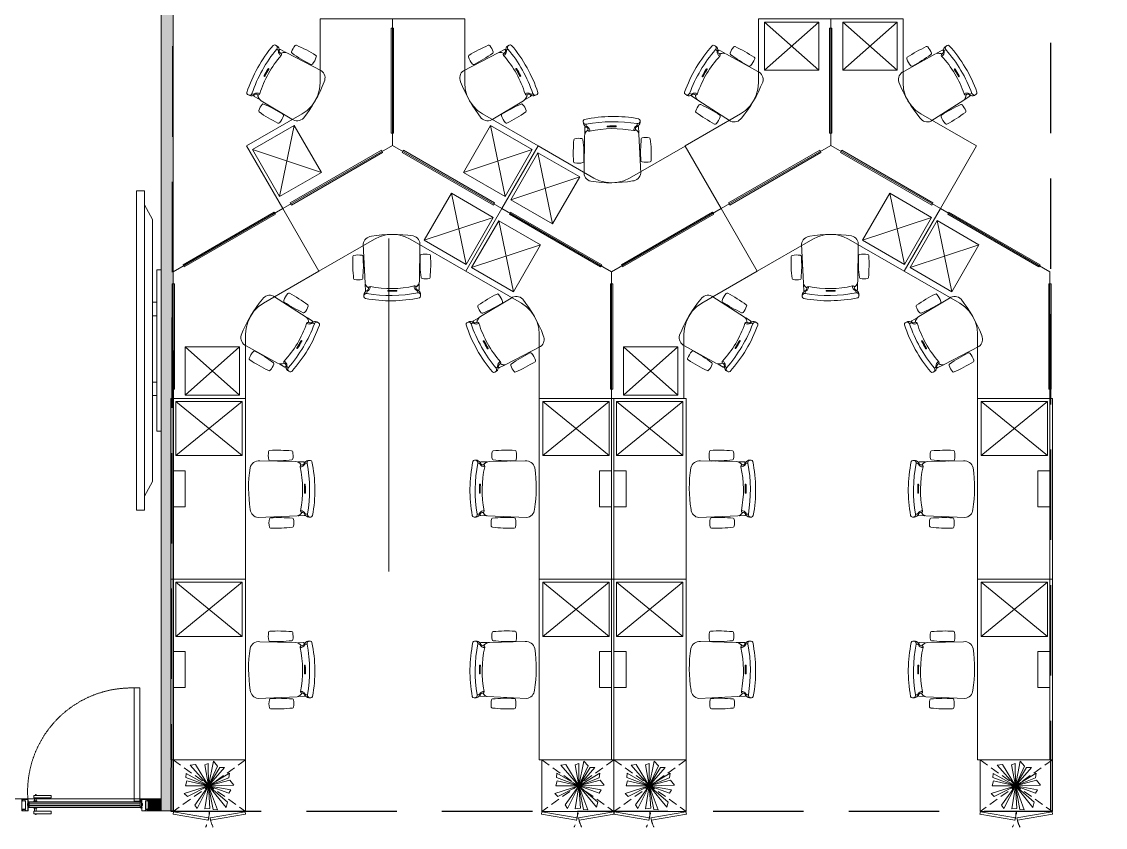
# Model space of a CAD drawing. Header units: millimetres. Extents: x -774950 to -670403, y -1165325 to -1109738.
# Drawn here: x -747511 to -738520, y -1137523 to -1130837 of the extents above; entities that cross this region are included whole.
import ezdxf

# ---------------------------------------------------------------- set-up
doc = ezdxf.new("R2010")
doc.units = ezdxf.units.MM
doc.header["$LTSCALE"] = 3000
doc.header["$MEASUREMENT"] = 0
for name, pattern in [('DASHED', [0.75, 0.5, -0.25]), ('HIDDEN', [0.375, 0.25, -0.125]), ('HIDDENX2', [0.75, 0.5, -0.25])]:
    doc.linetypes.add(name, pattern=pattern)
doc.layers.get('0').update_dxf_attribs({"linetype": 'CONTINUOUS'})
for name, color, linetype, lineweight in [('1-fur', 8, 'CONTINUOUS', 0), ('A-Bushes', 75, 'CONTINUOUS', 0), ('A-DOOR-FULL', 40, 'CONTINUOUS', 18), ('A-INDOOR PLANTS', 84, 'CONTINUOUS', 5), ('AI-FURN', 7, 'CONTINUOUS', 20), ('DR-GLASS', 170, 'CONTINUOUS', 13), ('I- FURN', 251, 'CONTINUOUS', 9), ('IN-DOOR', 8, 'CONTINUOUS', 0), ('PR-HATCH', 8, 'CONTINUOUS', 0), ('TAGING', 253, 'CONTINUOUS', 5), ('TOA- AV', 7, 'CONTINUOUS', 9)]:
    doc.layers.add(name, color=color, linetype=linetype, lineweight=lineweight)
doc.layers.add('HATCH', color=8, linetype='CONTINUOUS')
doc.layers.add('PR-FULL HT', color=7, linetype='CONTINUOUS', lineweight=13, true_color=0x6e3e30)

# ---------------------------------------------------------------- blocks, each defined once
blk = doc.blocks.new('rub1')
at = {"lineweight": 20}
h = blk.add_hatch(color=8, dxfattribs=at)
h.paths.add_polyline_path([(285.1, 663.6), (284.4, 663.6, 0.06789), (284.3, 663.1), (284, 663.1), (284, 663.6), (283.7, 663.6), (283.7, 662.4), (284, 662.4), (284, 662.9), (284.3, 662.9, 0.066804), (284.4, 662.3), (285.1, 662.3, 0.299446), (285.5, 662.9), (285.5, 663.1, 0.299446)])
h.paths.add_polyline_path([(285.4, 663.1), (285.4, 662.9, -0.365226), (285, 662.5), (284.6, 662.5, -0.12053), (284.6, 663.5), (285, 663.5, -0.209232)], flags=16)
at = {"layer": '1-fur', "color": 8, "lineweight": 20}
for p, q in [((284.4, 663.6), (285.1, 663.6)), ((284.4, 662.3), (285.1, 662.3)), ((284.6, 663.5), (285, 663.5)), ((284.6, 662.5), (285, 662.5)), ((285.4, 663.1), (285.4, 662.9)), ((285.5, 663.1), (285.5, 662.9))]:
    blk.add_line(p, q, dxfattribs=at)
for points in [[(284, 662.9), (284, 662.4), (283.7, 662.4), (283.7, 663.6), (284, 663.6), (284, 663.1)], [(284.3, 663.1), (284, 663.1)], [(284, 662.9), (284.3, 662.9)]]:
    blk.add_lwpolyline(points, dxfattribs=at)
for centre, radius, start, end in [((286.3, 663), 1.99, 160.4255, 175.9608), ((286.3, 663), 1.99, 182.636, 197.9236), ((286.5, 663), 1.99, 165.4708, 192.9616), ((284.8, 662.9), 0.623, 16.2565, 63.5269), ((285, 662.9), 0.413, 282.3178, 2.5719), ((284.9, 663), 0.623, 3.1317, 69.8122), ((284.9, 662.9), 0.623, 290.1878, 356.8683)]:
    blk.add_arc(centre, radius, start, end, dxfattribs=at)
blk = doc.blocks.new('*U241')
at = {"layer": 'IN-DOOR', "color": 8, "ltscale": 2}
for p, q in [((-36, 3.3), (-36, 0)), ((-36, 3.29), (-36, 2.86)), ((-34.92, 3.3), (-35.99, 3.3)), ((-35.96, 3.17), (-35.96, 3.25)), ((-35.95, 3.26), (-34.97, 3.26)), ((-34.96, 3.25), (-34.96, 3.2)), ((-34.94, 3.18), (-34.94, 3.18)), ((-34.91, 3.21), (-34.91, 3.29)), ((-32.56, 3.81), (-32.56, 4.31)), ((-32.45, 4.42), (-27.72, 4.42)), ((-32.45, 3.7), (-27.72, 3.7)), ((-32.34, 2.84), (-32.34, 3.7)), ((-32.13, 4.42), (-32.13, 4.64)), ((-32.13, 4.64), (-31.89, 4.64)), ((-31.89, 4.42), (-31.89, 4.64)), ((-31.87, 2.84), (-31.87, 3.7)), ((-27.61, 3.81), (-27.61, 4.31)), ((-0.79, 3.21), (-0.79, 3.29)), ((-0.78, 3.3), (-0.01, 3.3)), ((-0.76, 3.18), (-0.76, 3.18)), ((-0.75, 3.25), (-0.75, 3.2)), ((-0.05, 3.26), (-0.73, 3.26)), ((-0.04, 3.17), (-0.04, 3.25)), ((0, 3.3), (0, 0)), ((0, 3.29), (0, 2.86)), ((-36, 0.44), (-36, 0.01)), ((-35.99, 0), (-34.92, 0)), ((-35.98, 2.84), (-35.92, 2.84)), ((-35.92, 0.46), (-35.98, 0.46)), ((-35.96, 0.05), (-35.96, 0.13)), ((-34.97, 0.04), (-35.95, 0.04)), ((-35.91, 2.83), (-35.91, 2.79)), ((-35.91, 0.5), (-35.91, 0.47)), ((-35.9, 2.78), (-35.83, 2.76)), ((-35.83, 0.54), (-35.9, 0.51)), ((-35.82, 2.77), (-35.86, 2.83)), ((-35.86, 0.47), (-35.82, 0.53)), ((-35.85, 2.84), (-35.11, 2.84)), ((-35.11, 0.46), (-35.85, 0.46)), ((-35.09, 2.88), (-35.81, 2.88)), ((-35.81, 0.42), (-35.09, 0.42)), ((-35.09, 2.82), (-35.11, 2.77)), ((-35.11, 0.52), (-35.09, 0.48)), ((-35.09, 2.76), (-34.98, 2.76)), ((-34.98, 0.54), (-35.09, 0.54)), ((-35.04, 2.83), (-35.04, 2.83)), ((-35.04, 0.47), (-35.04, 0.47)), ((-35.03, 0.2), (-35.03, 0.14)), ((-34.93, 2.81), (-35.02, 2.81)), ((-35.02, 0.49), (-34.93, 0.49)), ((-35.01, 0.22), (-35.01, 0.22)), ((-35.01, 0.12), (-34.93, 0.12)), ((-34.98, 0.18), (-34.99, 0.2)), ((-34.96, 1.81), (-34.97, 1.8)), ((-34.97, 1.8), (-34.96, 1.79)), ((-34.96, 2.74), (-34.96, 1.81)), ((-34.96, 1.79), (-34.96, 0.56)), ((-34.93, 0.16), (-34.96, 0.16)), ((-34.96, 0.1), (-34.96, 0.05)), ((-34.94, 0.12), (-34.94, 0.12)), ((-34.88, 0.19), (-34.92, 0.17)), ((-34.91, 0.51), (-34.91, 2.79)), ((-34.91, 0.1), (-34.91, 0.02)), ((-34.91, 0.01), (-34.91, 0.09)), ((-34.89, 0), (-34.2, 0)), ((-34.87, 0.08), (-34.85, 0.18)), ((-34.83, 0.06), (-34.85, 0.06)), ((-34.81, 0.05), (-34.82, 0.07)), ((-34.79, 0.07), (-34.8, 0.05)), ((-34.3, 0.06), (-34.77, 0.06)), ((-34.2, 0.81), (-34.2, 0)), ((-32.56, 2.62), (-32.56, 2.84)), ((-32.56, 2.84), (-31.66, 2.84)), ((-32.56, 2.62), (-31.66, 2.62)), ((-32.56, 0.98), (-32.56, 0.77)), ((-32.56, 0.98), (-31.66, 0.98)), ((-32.56, 0.77), (-31.66, 0.77)), ((-32.34, 0.77), (-32.34, -0.1)), ((-31.87, 0.77), (-31.87, -0.1)), ((-31.66, 2.62), (-31.66, 2.84)), ((-31.66, 0.98), (-31.66, 0.77)), ((-1.8, 0), (-1.8, 0.1)), ((-0.81, 0), (-1.8, 0)), ((-1.76, 0.06), (-1.65, 0.06)), ((-1.63, 0.07), (-1.62, 0.05)), ((-1.61, 0.05), (-0.88, 0.07)), ((-0.87, 0.06), (-0.86, 0.06)), ((-0.84, 0.08), (-0.85, 0.18)), ((-0.82, 0.19), (-0.79, 0.17)), ((-0.79, 0.51), (-0.79, 2.79)), ((-0.79, 0.1), (-0.79, 0.02)), ((-0.79, 0.01), (-0.79, 0.09)), ((-0.78, 0.16), (-0.74, 0.16)), ((-0.01, 0), (-0.78, 0)), ((-0.77, 2.81), (-0.68, 2.81)), ((-0.68, 0.49), (-0.77, 0.49)), ((-0.69, 0.12), (-0.77, 0.12)), ((-0.76, 0.12), (-0.76, 0.12)), ((-0.75, 0.1), (-0.75, 0.05)), ((-0.74, 2.74), (-0.74, 1.81)), ((-0.74, 1.81), (-0.73, 1.8)), ((-0.73, 1.8), (-0.74, 1.79)), ((-0.74, 1.79), (-0.74, 0.56)), ((-0.73, 0.04), (-0.05, 0.04)), ((-0.61, 2.76), (-0.72, 2.76)), ((-0.72, 0.54), (-0.62, 0.54)), ((-0.72, 0.18), (-0.71, 0.2)), ((-0.69, 0.22), (-0.69, 0.22)), ((-0.68, 0.2), (-0.68, 0.14)), ((-0.67, 2.83), (-0.67, 2.83)), ((-0.67, 0.47), (-0.67, 0.47)), ((-0.62, 2.82), (-0.59, 2.77)), ((-0.6, 0.52), (-0.62, 0.48)), ((-0.61, 2.88), (-0.19, 2.88)), ((-0.19, 0.42), (-0.61, 0.42)), ((-0.15, 2.84), (-0.6, 2.84)), ((-0.6, 0.46), (-0.15, 0.46)), ((-0.18, 2.77), (-0.14, 2.83)), ((-0.14, 0.47), (-0.18, 0.53)), ((-0.1, 2.78), (-0.17, 2.76)), ((-0.17, 0.54), (-0.1, 0.51)), ((-0.09, 2.83), (-0.09, 2.79)), ((-0.09, 0.5), (-0.09, 0.47)), ((-0.02, 2.84), (-0.08, 2.84)), ((-0.08, 0.46), (-0.02, 0.46)), ((-0.04, 0.05), (-0.04, 0.13)), ((0, 0.44), (0, 0.01)), ((-32.56, -0.21), (-32.56, -0.71)), ((-32.45, -0.1), (-27.72, -0.1)), ((-32.45, -0.82), (-27.72, -0.82)), ((-32.13, -0.82), (-32.13, -1.03)), ((-32.13, -1.03), (-31.89, -1.03)), ((-31.89, -0.82), (-31.89, -1.03)), ((-27.61, -0.21), (-27.61, -0.71))]:
    blk.add_line(p, q, dxfattribs=at)
at = {"layer": 'IN-DOOR', "color": 8, "ltscale": 3}
for p, q in [((-35.03, 3.16), (-35.03, 3.09)), ((-34.93, 3.18), (-35.01, 3.18)), ((-35, 3.09), (-34.98, 3.12)), ((-34.96, 3.13), (-34.93, 3.13)), ((-34.92, 3.13), (-34.9, 3.11)), ((-34.91, 3.28), (-34.91, 3.2)), ((-34.21, 3.3), (-34.89, 3.3)), ((-34.87, 3.12), (-34.87, 3.22)), ((-34.85, 3.24), (-34.83, 3.24)), ((-34.82, 3.23), (-34.81, 3.24)), ((-34.8, 3.24), (-34.79, 3.23)), ((-34.77, 3.24), (-34.3, 3.24)), ((-34.26, 3.2), (-34.26, 2.56)), ((-34.21, 2), (-34.21, 3.14)), ((-1.85, 2), (-1.85, 3.3)), ((-1.85, 3.3), (-0.81, 3.3)), ((-1.8, 3.2), (-1.8, 3.17)), ((-1.8, 3.17), (-1.79, 3.16)), ((-1.79, 3.16), (-1.8, 3.15)), ((-1.8, 3.15), (-1.8, 2.11)), ((-1.65, 3.24), (-1.76, 3.24)), ((-1.62, 3.24), (-1.63, 3.23)), ((-0.88, 3.23), (-1.61, 3.24)), ((-0.86, 3.24), (-0.87, 3.24)), ((-0.84, 3.12), (-0.84, 3.22)), ((-0.79, 3.13), (-0.81, 3.11)), ((-0.79, 3.28), (-0.79, 3.2)), ((-0.74, 3.13), (-0.78, 3.13)), ((-0.77, 3.18), (-0.69, 3.18)), ((-0.71, 3.09), (-0.72, 3.12)), ((-0.68, 3.16), (-0.68, 3.09)), ((-35.01, 3.08), (-35.01, 3.08)), ((-34.4, 2.03), (-34.4, 1.57)), ((-34.3, 2.07), (-34.36, 2.07)), ((-34.35, 1.53), (-34.3, 1.53)), ((-34.34, 1.83), (-34.34, 1.99)), ((-34.34, 1.61), (-34.34, 1.77)), ((-34.31, 2), (-34.23, 1.98)), ((-34.23, 1.62), (-34.31, 1.6)), ((-34.27, 1.04), (-34.28, 1.03)), ((-34.28, 1.01), (-34.27, 1)), ((-34.26, 2.56), (-34.27, 2.55)), ((-34.27, 2.55), (-34.26, 2.54)), ((-34.26, 2.54), (-34.26, 2.11)), ((-34.26, 1.49), (-34.26, 1.05)), ((-34.26, 0.99), (-34.26, 0.1)), ((-34.21, 0.91), (-34.21, 2.7)), ((-34.21, 0.82), (-34.21, 0.85)), ((-34.17, 0.89), (-34.2, 0.9)), ((-34.2, 0.86), (-34.17, 0.84)), ((-2.16, 0.77), (-2.16, 0.88)), ((-2.14, 0.9), (-2.08, 0.88)), ((-1.8, 0.75), (-2.14, 0.75)), ((-2.11, 0.85), (-2.11, 0.82)), ((-2.08, 0.84), (-2.1, 0.86)), ((-2.1, 0.81), (-1.86, 0.81)), ((-1.89, 0.89), (-1.86, 0.9)), ((-1.86, 0.86), (-1.89, 0.84)), ((-1.85, 0.91), (-1.85, 2.86)), ((-1.85, 0.82), (-1.85, 0.85)), ((-1.75, 2), (-1.83, 1.98)), ((-1.83, 1.62), (-1.75, 1.6)), ((-1.8, 1.49), (-1.8, 1.05)), ((-1.8, 0.99), (-1.8, 0.1)), ((-1.79, 1.04), (-1.79, 1.03)), ((-1.79, 1.01), (-1.79, 1)), ((-1.76, 2.07), (-1.7, 2.07)), ((-1.71, 1.53), (-1.76, 1.53)), ((-1.72, 1.83), (-1.72, 1.99)), ((-1.72, 1.61), (-1.72, 1.77)), ((-1.66, 2.03), (-1.66, 1.57)), ((-0.69, 3.08), (-0.7, 3.08))]:
    blk.add_line(p, q, dxfattribs=at)
at = {"layer": 'IN-DOOR', "color": 8, "linetype": 'DASHED'}
blk.add_lwpolyline([(-2.36, 2.73), (-2.36, 34.98), (-4, 34.98), (-4, 2.73)], close=True, dxfattribs=at)
at = {"layer": 'IN-DOOR', "color": 8, "linetype": 'Continuous', "lineweight": 25}
for points in [[(-1.95, 0.99), (-1.86, 0.99, 0.414214), (-1.85, 1), (-1.85, 2.87, 3.112272), (-2.02, 2.63, -0.513651), (-1.96, 2.59), (-1.96, 1, 0.414214)], [(-2.24, 2.77, 0.414214), (-2.22, 2.77), (-2.2, 2.77, 0.307235), (-2.05, 2.75), (-2.03, 2.73, 0.414214), (-2.02, 2.73), (-1.95, 2.81, 0.414214), (-1.96, 2.82), (-1.97, 2.84, 0.307235), (-2.02, 2.98), (-2.02, 3.01, 0.414214), (-2.03, 3.02), (-2.13, 3.04, 0.414214), (-2.14, 3.03), (-2.14, 3.01, 0.307235), (-2.24, 2.89), (-2.26, 2.88, 0.414214), (-2.27, 2.87)]]:
    blk.add_lwpolyline(points, format="xyb", close=True, dxfattribs=at)
at = {"layer": 'IN-DOOR', "color": 8}
for points in [[(-2.07, 2.62), (-34.21, 2.62), (-34.21, 2.49), (-2.07, 2.49)], [(-2.07, 0.98), (-34.21, 0.98), (-34.21, 1.11), (-2.07, 1.11)], [(-2.07, 2.49), (-33.9, 2.49), (-33.9, 1.11), (-2.07, 1.11)]]:
    blk.add_lwpolyline(points, dxfattribs=at)
for points in [[(-34.21, 2.49), (-33.9, 2.49), (-33.9, 1.11), (-34.21, 1.11)], [(-1.96, 2.49), (-2.28, 2.49), (-2.28, 1.11), (-1.96, 1.11)]]:
    blk.add_lwpolyline(points, close=True, dxfattribs=at)
at = {"layer": 'IN-DOOR', "color": 5}
for points in [[(-33.9, 2.02), (-2.28, 2.02)], [(-33.9, 1.58), (-2.28, 1.58)]]:
    blk.add_lwpolyline(points, dxfattribs=at)
at = {"layer": 'IN-DOOR', "color": 8, "linetype": 'DASHED'}
blk.add_arc((-4.8, 5.45), 29.53, 88.4446, 185.2074, dxfattribs=at)
at = {"layer": 'IN-DOOR', "color": 8, "ltscale": 2}
for centre, radius, start, end in [((-35.99, 3.29), 0.0108, 90, 180), ((-35.95, 3.25), 0.0108, 90, 180), ((-35.93, 3.17), 0.0288, 180, 293.5782), ((-35.84, 2.8), 0.353, 84.9915, 103.4121), ((-35.82, 3.04), 0.0648, 81.2602, 348.7398), ((-35.81, 3.13), 0.0252, 261.2602, 81.2602), ((-34.97, 3.25), 0.0108, 360, 90), ((-34.94, 3.2), 0.018, 180, 270), ((-34.94, 3.21), 0.0288, 270, 360), ((-34.92, 3.29), 0.0108, 360, 90), ((-32.45, 4.31), 0.108, 90, 180), ((-32.45, 3.81), 0.108, 180, 270), ((-27.72, 4.31), 0.108, 360, 90), ((-27.72, 3.81), 0.108, 270, 360), ((-0.78, 3.29), 0.0108, 90, 180), ((-0.76, 3.21), 0.0288, 180, 270), ((-0.76, 3.2), 0.018, 270, 360), ((-0.73, 3.25), 0.0108, 90, 180), ((-0.18, 3.04), 0.0648, 191.2602, 98.7398), ((-0.19, 3.13), 0.0252, 98.7398, 278.7398), ((-0.16, 2.8), 0.353, 76.5878, 95.0085), ((-0.07, 3.17), 0.0288, 246.4218, 360), ((-0.05, 3.25), 0.0108, 360, 90), ((-0.01, 3.29), 0.0108, 360, 90), ((-35.98, 2.86), 0.018, 180, 270), ((-35.98, 0.44), 0.018, 90, 180), ((-35.99, 0.01), 0.0108, 180, 270), ((-35.93, 0.13), 0.0288, 66.4218, 180), ((-35.95, 0.05), 0.0108, 180, 270), ((-35.92, 2.83), 0.0108, 360, 90), ((-35.92, 0.47), 0.0108, 270, 360), ((-35.85, 0.41), 0.27, 254.6491, 275.7262), ((-35.9, 2.79), 0.0108, 180, 250), ((-35.9, 0.5), 0.0108, 110, 180), ((-35.84, 0.26), 0.0648, 11.2602, 278.7398), ((-35.85, 2.83), 0.0108, 90, 200), ((-35.85, 0.47), 0.0108, 160, 270), ((-35.81, 2.91), 0.0288, 115.8419, 270), ((-35.81, 0.39), 0.0288, 90, 244.158), ((-35.83, 2.77), 0.0108, 250, 20), ((-35.83, 0.53), 0.0108, 340, 110), ((-35.83, 0.17), 0.0252, 278.7398, 98.7398), ((-35.88, 3.13), 0.204, 286.1738, 325.757), ((-35.88, 0.2), 0.173, 28.706, 71.7459), ((-35.75, 0.28), 0.0252, 191.2602, 11.2602), ((-35.74, 3.02), 0.0252, 348.7398, 168.7398), ((-35.11, 2.82), 0.018, 360, 90), ((-35.09, 2.77), 0.018, 180, 270), ((-35.09, 0.52), 0.018, 90, 180), ((-35.11, 0.48), 0.018, 270, 360), ((-35.09, 2.83), 0.054, 360, 90), ((-35.09, 0.47), 0.054, 270, 360), ((-35.02, 2.83), 0.018, 180, 270), ((-35.02, 0.47), 0.018, 90, 180), ((-35.01, 0.2), 0.018, 90, 180), ((-35.01, 0.14), 0.018, 180, 270), ((-35.01, 0.2), 0.018, 360, 90), ((-34.98, 2.74), 0.018, 360, 90), ((-34.98, 0.56), 0.018, 270, 360), ((-34.96, 0.18), 0.018, 180, 270), ((-34.97, 0.05), 0.0108, 270, 360), ((-34.94, 0.1), 0.018, 90, 180), ((-34.94, 0.09), 0.0288, 360, 90), ((-34.93, 2.79), 0.018, 360, 90), ((-34.93, 0.51), 0.018, 270, 360), ((-34.93, 0.18), 0.018, 270, 315), ((-34.93, 0.1), 0.018, 360, 90), ((-34.92, 0.01), 0.0108, 270, 360), ((-34.89, 0.02), 0.018, 180, 270), ((-34.87, 0.18), 0.018, 360, 135), ((-34.85, 0.08), 0.018, 180, 270), ((-34.83, 0.08), 0.018, 270, 315), ((-34.8, 0.04), 0.0108, 45, 135), ((-34.77, 0.08), 0.018, 225, 270), ((-34.3, 0.1), 0.036, 270, 360), ((-1.76, 0.1), 0.036, 180, 270), ((-1.65, 0.08), 0.018, 270, 315), ((-1.62, 0.04), 0.0108, 45, 135), ((-0.87, 0.08), 0.018, 225, 270), ((-0.86, 0.08), 0.018, 270, 360), ((-0.84, 0.18), 0.018, 45, 180), ((-0.81, 0.02), 0.018, 270, 360), ((-0.77, 2.79), 0.018, 90, 180), ((-0.77, 0.51), 0.018, 180, 270), ((-0.78, 0.18), 0.018, 225, 270), ((-0.76, 0.09), 0.0288, 90, 180), ((-0.77, 0.1), 0.018, 90, 180), ((-0.78, 0.01), 0.0108, 180, 270), ((-0.76, 0.1), 0.018, 360, 90), ((-0.73, 0.05), 0.0108, 180, 270), ((-0.72, 2.74), 0.018, 90, 180), ((-0.72, 0.56), 0.018, 180, 270), ((-0.74, 0.18), 0.018, 270, 360), ((-0.69, 0.2), 0.018, 90, 180), ((-0.69, 0.2), 0.018, 360, 90), ((-0.69, 0.14), 0.018, 270, 360), ((-0.68, 2.83), 0.018, 270, 360), ((-0.68, 0.47), 0.018, 360, 90), ((-0.61, 2.83), 0.054, 90, 180), ((-0.61, 0.47), 0.054, 180, 270), ((-0.6, 2.82), 0.018, 90, 180), ((-0.62, 0.52), 0.018, 360, 90), ((-0.6, 0.48), 0.018, 180, 270), ((-0.61, 2.77), 0.018, 270, 360), ((-0.26, 3.02), 0.0252, 11.2602, 191.2602), ((-0.12, 3.13), 0.204, 214.243, 253.8262), ((-0.12, 0.2), 0.173, 108.254, 151.294), ((-0.25, 0.28), 0.0252, 168.7398, 348.7398), ((-0.16, 0.26), 0.0648, 261.2602, 168.7398), ((-0.17, 0.17), 0.0252, 81.2602, 261.2602), ((-0.19, 2.91), 0.0288, 270, 64.158), ((-0.19, 0.39), 0.0288, 295.8419, 90), ((-0.17, 2.77), 0.0108, 160, 290), ((-0.17, 0.53), 0.0108, 70, 200), ((-0.15, 0.41), 0.27, 264.2737, 285.3508), ((-0.15, 2.83), 0.0108, 340, 90), ((-0.15, 0.47), 0.0108, 270, 20), ((-0.1, 2.79), 0.0108, 290, 360), ((-0.1, 0.5), 0.0108, 360, 70), ((-0.08, 2.83), 0.0108, 90, 180), ((-0.08, 0.47), 0.0108, 180, 270), ((-0.07, 0.13), 0.0288, 360, 113.5782), ((-0.05, 0.05), 0.0108, 270, 360), ((-0.02, 2.86), 0.018, 270, 360), ((-0.02, 0.44), 0.018, 360, 90), ((-0.01, 0.01), 0.0108, 270, 360), ((-32.45, -0.21), 0.108, 90, 180), ((-32.45, -0.71), 0.108, 180, 270), ((-27.72, -0.21), 0.108, 360, 90), ((-27.72, -0.71), 0.108, 270, 360)]:
    blk.add_arc(centre, radius, start, end, dxfattribs=at)
at = {"layer": 'IN-DOOR', "color": 8, "ltscale": 3}
for centre, radius, start, end in [((-35.01, 3.16), 0.018, 90, 180), ((-35.01, 3.09), 0.018, 180, 270), ((-35.01, 3.09), 0.0126, 277.0353, 26.015), ((-34.96, 3.12), 0.018, 90, 180), ((-34.93, 3.2), 0.018, 270, 360), ((-34.93, 3.12), 0.018, 45, 90), ((-34.89, 3.28), 0.018, 90, 180), ((-34.88, 3.12), 0.018, 225, 360), ((-34.85, 3.22), 0.018, 90, 180), ((-34.83, 3.22), 0.018, 45, 90), ((-34.8, 3.25), 0.0108, 225, 315), ((-34.77, 3.22), 0.018, 90, 135), ((-34.3, 3.2), 0.036, 360, 90), ((-1.76, 3.2), 0.036, 90, 180), ((-1.65, 3.22), 0.018, 45, 90), ((-1.62, 3.25), 0.0108, 225, 315), ((-0.87, 3.22), 0.018, 90, 135), ((-0.86, 3.22), 0.018, 360, 90), ((-0.82, 3.12), 0.018, 180, 315), ((-0.81, 3.28), 0.018, 360, 90), ((-0.77, 3.2), 0.018, 180, 270), ((-0.78, 3.12), 0.018, 90, 135), ((-0.74, 3.12), 0.018, 360, 90), ((-0.7, 3.09), 0.0126, 153.985, 262.9647), ((-0.69, 3.16), 0.018, 360, 90), ((-0.69, 3.09), 0.018, 270, 360), ((-34.36, 2.03), 0.036, 90, 180), ((-34.35, 1.58), 0.0452, 191.7193, 271.6001), ((-34.33, 1.8), 0.018, 134.427, 225.573), ((-34.32, 1.99), 0.018, 75.8258, 180), ((-34.35, 1.83), 0.018, 314.427, 360), ((-34.35, 1.77), 0.018, 360, 45.573), ((-34.32, 1.61), 0.018, 180, 284.1742), ((-34.3, 2.11), 0.036, 270, 360), ((-34.3, 1.49), 0.036, 360, 90), ((-34.27, 1.02), 0.0108, 135, 225), ((-34.28, 1.05), 0.018, 315, 360), ((-34.28, 0.99), 0.018, 360, 45), ((-34.23, 2), 0.018, 255.8258, 360), ((-34.23, 1.6), 0.018, 360, 104.1742), ((-34.2, 0.91), 0.0108, 180, 270), ((-34.2, 0.85), 0.0108, 90, 180), ((-34.2, 0.82), 0.0108, 180, 270), ((-34.17, 0.86), 0.0216, 270, 90), ((-2.14, 0.88), 0.018, 90, 180), ((-2.14, 0.77), 0.018, 180, 270), ((-2.1, 0.85), 0.0108, 90, 180), ((-2.1, 0.82), 0.0108, 180, 270), ((-2.08, 0.86), 0.0216, 270, 90), ((-1.89, 0.86), 0.0216, 90, 270), ((-1.86, 0.91), 0.0108, 270, 360), ((-1.86, 0.85), 0.0108, 360, 90), ((-1.86, 0.82), 0.0108, 270, 360), ((-1.83, 2), 0.018, 180, 284.1742), ((-1.83, 1.6), 0.018, 75.8258, 180), ((-1.76, 2.11), 0.036, 180, 270), ((-1.76, 1.49), 0.036, 90, 180), ((-1.78, 1.05), 0.018, 180, 225), ((-1.78, 0.99), 0.018, 135, 180), ((-1.79, 1.02), 0.0108, 315, 45), ((-1.74, 1.99), 0.018, 360, 104.1742), ((-1.74, 1.61), 0.018, 255.8258, 360), ((-1.71, 1.83), 0.018, 180, 225.573), ((-1.73, 1.8), 0.018, 314.427, 45.573), ((-1.71, 1.77), 0.018, 134.427, 180), ((-1.71, 1.58), 0.0452, 268.3999, 348.2806), ((-1.7, 2.03), 0.036, 360, 90)]:
    blk.add_arc(centre, radius, start, end, dxfattribs=at)
at = {"layer": 'IN-DOOR', "color": 8, "lineweight": 20, "extrusion": (0, 0, -1), "xscale": 0.1118615642299428, "yscale": 0.1118615642299428, "zscale": -0.1118615642299429, "rotation": 90.00002373157199}
blk.add_blockref('rub1', (76.13, -30.93), dxfattribs=at)
blk = doc.blocks.new('GLASS DOOR')
at = {"layer": 'A-DOOR-FULL', "linetype": 'Continuous', "xscale": 29.16666563673521, "yscale": 29.16666563673521, "zscale": 29.16666563673521, "rotation": 89.99989653425754}
blk.add_blockref('*U241', (51.5, 57.6, 0), dxfattribs=at)
blk = doc.blocks.new('CHAIR - STEELCASE - LETSB')
at = {"layer": 'I- FURN', "color": 24, "lineweight": 9}
for points in [[(-369.7, 257.7, -0.089353), (-369.7, 316.7, -0.334929), (-360.7, 325, -0.034973), (-179.6, 330.4, -0.382328), (-169.8, 320.9, -0.10237), (-169.8, 253.5, -0.318036), (-179.6, 244.3, -0.036857), (-360.8, 249.5, -0.333729)], [(-369.7, -242.2, 0.089353), (-369.7, -301.1, 0.334929), (-360.7, -309.4, 0.034973), (-179.6, -314.8, 0.382328), (-169.8, -305.4, 0.10237), (-169.8, -237.9, 0.318036), (-179.6, -228.8, 0.036857), (-360.7, -233.9, 0.333729)]]:
    blk.add_lwpolyline(points, format="xyb", close=True, dxfattribs=at)
at = {"layer": 'I- FURN'}
blk.add_lwpolyline([(-513.5, 241.7, 0.34479), (-528.5, 230.1, 0.096497), (-528.2, -218.5, 0.361045), (-515.8, -228.9), (-494.1, -229.1, 0.246071), (-466.3, -205.4, -0.226994), (-446.1, -191.1), (-439.9, -191, 0.417254), (-429.7, -177.1, -0.104406), (-430, 188.5, 0.398452), (-439.2, 203.5, -0.367565), (-466.2, 218, 0.274839), (-496.7, 241.7)], format="xyb", close=True, dxfattribs=at)
at = {"layer": 'I- FURN', "color": 24, "lineweight": 9}
for points in [[(-507.6, -229.1, 0.46809), (-487.6, -205.2, -0.090711), (-487.6, 217.9, 0.462177), (-507.1, 241.7, -100.177069)], [(-487.6, 217.3), (-478, 217.2, -0.321496), (-468.6, 210.4, 0.282757), (-430, 188, -1.025051)], [(-487.6, -205.2), (-478, -205.1, 0.321496), (-468.6, -198.3, -0.282757), (-430, -175.9, 1.025051)]]:
    blk.add_lwpolyline(points, format="xyb", dxfattribs=at)
at = {"layer": 'I- FURN', "color": 8, "lineweight": 5}
blk.add_lwpolyline([(-463.6, 213.4, 0.188155), (-445.3, 203.4), (-439.2, 203.5, -0.15219), (-410.1, 228.9, 0.211085), (-413.9, 230.4), (-459.5, 228.7, 0.414214), (-464.3, 223.4)], format="xyb", close=True, dxfattribs=at)
at = {"layer": 'I- FURN'}
blk.add_lwpolyline([(-95, -228.5), (-390.3, -219.7, -0.232948), (-439.9, -191, 0.417374), (-429.7, -177.1, -0.10441), (-430, 188.5, 0.39834), (-439.2, 203.5, -0.21659), (-401.4, 231.2), (-77.6, 241.7, -0.366213), (-12.8, 173.3, -0.077985), (-14.2, -173.2, -0.376278), (-95, -228.5)], format="xyb", dxfattribs=at)
at = {"layer": 'I- FURN', "color": 8, "lineweight": 5}
for points in [[(-215.9, 237.2), (-213.8, 243.3)], [(-183.7, 244.2), (-185.7, 238.2)], [(-218.5, -224.8), (-217.4, -227.7)], [(-187.7, -228.5), (-188.6, -225.7)]]:
    blk.add_lwpolyline(points, dxfattribs=at)
for points in [[(-471.1, -25, -0.007805), (-471.1, 37.1, -0.087218), (-470, 42.7, -0.229267), (-469.3, 43.4), (-465.8, 43.4, -0.210582), (-464.1, 37.7, 0.008162), (-464.2, -24.4, -0.166545), (-465.4, -30.6, -0.375811), (-465.9, -30.7), (-469.2, -30.7, -0.246214), (-470.7, -28.4, 0.024513), (-471.1, -25, -1.199362)], [(-446.1, -191.1), (-439.9, -191, 0.15219), (-409.9, -215.2, -0.211085), (-413.6, -216.9), (-459.2, -216.9, -0.414214), (-464.3, -211.8), (-463.9, -201.8)]]:
    blk.add_lwpolyline(points, format="xyb", dxfattribs=at)
blk = doc.blocks.new('FURNITURE - WORKSTATION - 1500 x 675')
at = {"layer": 'I- FURN', "color": 8, "linetype": 'HIDDENX2'}
for p, q in [((25, -41.1), (475, -591.1)), ((475, -41.1), (25, -591.1))]:
    blk.add_line(p, q, dxfattribs=at)
at = {"layer": 'I- FURN', "color": 8}
for points in [[(0, -20), (1500, -20), (1500, 0), (0, 0)], [(600, -20), (600, -120), (900, -120), (900, -20)]]:
    blk.add_lwpolyline(points, close=True, dxfattribs=at)
at = {"layer": 'I- FURN'}
blk.add_lwpolyline([(0, -620), (1500, -620), (1500, -20), (0, -20)], close=True, dxfattribs=at)
at = {"layer": 'I- FURN', "color": 8, "linetype": 'HIDDENX2'}
blk.add_lwpolyline([(475, -41.1), (25, -41.1), (25, -591.1), (475, -591.1)], close=True, dxfattribs=at)
at = {"layer": 'I- FURN', "xscale": -1, "rotation": 269.3964648246712}
blk.add_blockref('CHAIR - STEELCASE - LETSB', (748.4, -645), dxfattribs=at)
blk = doc.blocks.new('PWP_120 Workstation_3PAX')
for points in [[(0, 0), (1050, 0), (1050, 600), (517.7, 600), (466.2, 604.5), (416.2, 617.9), (369.4, 639.7), (327, 669.4), (290.4, 706), (260.8, 748.3), (-5.4, 1209.3), (-525, 909.3), (0, 0)], [(0, 0), (-525, -909.3), (-1044.6, -609.3), (-778.5, -148.3), (-756.6, -101.5), (-743.2, -51.5), (-738.7, 0), (-743.2, 51.5), (-756.6, 101.5), (-778.5, 148.3), (-1044.6, 609.3), (-525, 909.3), (0, 0)], [(-495.2, 837.7), (-58.7, 81.6), (-41.3, 91.6), (-477.9, 847.7)], [(-477.9, 847.7), (-41.3, 91.6), (-58.7, 81.6), (-495.2, 837.7)], [(973.1, 10), (100, 10), (100, -10), (973.1, -10)], [(0, 0), (1050, 0), (1050, -600), (517.7, -600), (466.2, -604.5), (416.2, -617.9), (369.4, -639.8), (327, -669.4), (290.4, -706), (260.8, -748.4), (-5.4, -1209.3), (-525, -909.3), (0, 0)], [(-495.2, -837.7), (-58.7, -81.6), (-41.3, -91.6), (-477.9, -847.7)]]:
    blk.add_lwpolyline(points, close=True)
for points in [[(-525, 909.3), (-5.4, 1209.3)], [(-525, 909.3), (-1044.6, 609.3)], [(1050, 0), (1050, 600)], [(1050, 0), (1050, -600)], [(-525, -909.3), (-1044.6, -609.3)]]:
    blk.add_lwpolyline(points)
at = {"color": 8, "lineweight": 5}
for points in [[(623.1, 100), (623.1, 550), (1023.1, 550), (1023.1, 100)], [(623.1, -100), (623.1, -550), (1023.1, -550), (1023.1, -100)], [(-398.1, -489.6), (-787.9, -264.6), (-987.9, -611), (-598.1, -836)]]:
    blk.add_lwpolyline(points, close=True, dxfattribs=at)
for points in [[(1023.1, 550), (623.1, 100)], [(623.1, 550), (1023.1, 100)], [(1023.1, -550), (623.1, -100)], [(623.1, -550), (1023.1, -100)], [(-787.9, -264.6), (-598.1, -836)], [(-987.9, -611), (-398.1, -489.6)]]:
    blk.add_lwpolyline(points, dxfattribs=at)
at = {"xscale": -1, "rotation": 59.25252341733501}
blk.add_blockref('CHAIR - STEELCASE - LETSB', (368.8, 641.1), dxfattribs=at)
for p, rotation in [((-739.6, 1.2), 0.7474006020673192), ((368.8, -641.1), 120.747476582665)]:
    blk.add_blockref('CHAIR - STEELCASE - LETSB', p, dxfattribs=dict(rotation=rotation))
blk = doc.blocks.new('A$C36d04b36')
for points in [[(1050, 10), (0, 10), (0, 610), (532.3, 610), (583.8, 614.5), (633.8, 627.9), (680.6, 649.8), (723, 679.4), (759.6, 716), (789.2, 758.4), (1055.4, 1219.3), (1575, 919.3), (1050, 10)], [(1545.2, 847.7), (1108.7, 91.6), (1091.3, 101.6), (1527.9, 857.7)], [(76.9, 0), (950, 0), (950, 20), (76.9, 20)]]:
    blk.add_lwpolyline(points, close=True)
blk.add_lwpolyline([(0, 10), (0, 610)])
at = {"color": 8, "lineweight": 5}
blk.add_lwpolyline([(426.9, 110), (426.9, 560), (26.9, 560), (26.9, 110)], close=True, dxfattribs=at)
for points in [[(26.9, 560), (426.9, 110)], [(426.9, 560), (26.9, 110)]]:
    blk.add_lwpolyline(points, dxfattribs=at)
at = {"rotation": 300.7475600156515}
blk.add_blockref('CHAIR - STEELCASE - LETSB', (681.2, 651.1), dxfattribs=at)
blk = doc.blocks.new('*U165')
at = {"layer": 'PR-HATCH'}
h = blk.add_hatch(color=256, dxfattribs=at)
h.dxf.hatch_style = 1
h.paths.add_polyline_path([(-89787.1, -39967.2), (-82140.6, -39967.2), (-82140.6, -39867.2), (-89787.1, -39867.2)])
at = {"layer": 'PR-FULL HT', "elevation": 0}
blk.add_lwpolyline([(-89787.1, -39967.2), (-82140.6, -39967.2), (-82140.6, -39867.2), (-89787.1, -39867.2)], close=True, dxfattribs=at)
blk = doc.blocks.new('A$C60412B90')
at = {"layer": 'TOA- AV', "color": 30, "true_color": 0xf8991e}
blk.add_line((256.5, 111), (986.5, 111), dxfattribs=at)
at = {"layer": 'TOA- AV', "color": 6}
for p, q in [((-100, 55.5), (1343, 55.5)), ((-37.2, 55.5), (29.9, 91)), ((1280.2, 55.5), (1213.1, 91))]:
    blk.add_line(p, q, dxfattribs=at)
at = {"layer": 'TOA- AV', "color": 30, "true_color": 0xf8991e}
for points in [[(986.5, 111), (986.5, 131), (256.5, 131), (256.5, 111)], [(403.4, 91), (464.2, 91)], [(825.1, 91), (764.2, 91)]]:
    blk.add_lwpolyline(points, dxfattribs=at)
for points in [[(403.4, 111), (464.2, 111), (464.2, 91), (403.4, 91)], [(825.1, 111), (764.2, 111), (764.2, 91), (825.1, 91)]]:
    blk.add_lwpolyline(points, close=True, dxfattribs=at)
at = {"layer": 'TOA- AV', "color": 6}
for points in [[(1343, 55.5), (1343, 20), (-100, 20), (-100, 55.5)], [(29.9, 91), (1213.1, 91)]]:
    blk.add_lwpolyline(points, dxfattribs=at)
blk = doc.blocks.new('*U66')
at = {"layer": 'AI-FURN', "color": 8, "linetype": 'HIDDEN', "ltscale": 0.1}
for p, q in [((600, 0), (0, -428)), ((0, 0), (600, -428)), ((600, 0), (1200, -428)), ((1200, 0), (600, -428))]:
    blk.add_line(p, q, dxfattribs=at)
at = {"layer": 'AI-FURN'}
for points in [[(600, 0), (0, 0), (0, -428), (600, -428)], [(1200, 0), (600, 0), (600, -428), (1200, -428)]]:
    blk.add_lwpolyline(points, close=True, dxfattribs=at)
at = {"layer": 'AI-FURN', "color": 24}
for points in [[(2.6, -430.5), (293.4, -480.1), (290.1, -499.8), (-0.7, -450.2)], [(597.4, -430.5), (306.6, -480.1), (309.9, -499.8), (600.7, -450.2)], [(602.6, -430.5), (893.4, -480.1), (890.1, -499.8), (599.3, -450.2)], [(1197.4, -430.5), (906.6, -480.1), (909.9, -499.8), (1200.7, -450.2)]]:
    blk.add_lwpolyline(points, close=True, dxfattribs=at)
at = {"layer": 'AI-FURN', "color": 8, "linetype": 'HIDDEN', "ltscale": 0.1}
for centre, start, end in [((0, -428), 333.90805, 0), ((600, -428), 180, 206.09195), ((600, -428), 333.90805, 0), ((1200, -428), 180, 206.09195)]:
    blk.add_arc(centre, 298.8, start, end, dxfattribs=at)
blk = doc.blocks.new('y')
at = {"layer": 'A-INDOOR PLANTS'}
for p, q in [((283775.5, -12368.5), (283745.4, -12384.7)), ((283751.9, -12546.1), (283745.4, -12384.7)), ((283751.9, -12546.1), (283775.5, -12368.5)), ((283751.9, -12546.1), (283826.7, -12398.3)), ((283843.9, -12420), (283826.7, -12398.3)), ((283637.2, -12430.6), (283631.8, -12471.4)), ((283751.9, -12546.1), (283631.8, -12471.4)), ((283751.9, -12546.1), (283637.2, -12430.6)), ((283696.8, -12419.1), (283672.7, -12424.3)), ((283751.9, -12546.1), (283672.7, -12424.3)), ((283751.9, -12546.1), (283696.8, -12419.1)), ((283751.9, -12546.1), (283843.9, -12420)), ((283751.9, -12546.1), (283851.6, -12440.7)), ((283751.9, -12546.1), (283876.1, -12462.5)), ((283876.1, -12462.5), (283851.6, -12440.7)), ((283625.4, -12486.2), (283599.2, -12503.6)), ((283751.9, -12546.1), (283599.2, -12503.6)), ((283751.9, -12546.1), (283625.4, -12486.2)), ((283751.9, -12546.1), (283909.6, -12499.8)), ((283751.9, -12546.1), (283903.1, -12527.2)), ((283903.1, -12527.2), (283909.6, -12499.8)), ((283751.9, -12546.1), (283593.5, -12552.3)), ((283615, -12575.2), (283593.5, -12552.3)), ((283751.9, -12546.1), (283613.7, -12632.1)), ((283613.7, -12632.1), (283617.8, -12591.1)), ((283751.9, -12546.1), (283615, -12575.2)), ((283751.9, -12546.1), (283617.8, -12591.1)), ((283751.9, -12546.1), (283646.8, -12646.3)), ((283751.9, -12546.1), (283669.1, -12656.9)), ((283751.9, -12546.1), (283708.4, -12701.6)), ((283751.9, -12546.1), (283734, -12724.3)), ((283751.9, -12546.1), (283894.7, -12599.2)), ((283751.9, -12546.1), (283894.7, -12627.4)), ((283751.9, -12546.1), (283824.7, -12671.5)), ((283751.9, -12546.1), (283853.5, -12655.9)), ((283751.9, -12546.1), (283812.4, -12689.9)), ((283751.9, -12546.1), (283790.7, -12707)), ((283894.7, -12599.2), (283894.7, -12627.4)), ((283669.1, -12656.9), (283646.8, -12646.3)), ((283853.5, -12655.9), (283824.7, -12671.5)), ((283734, -12724.3), (283708.4, -12701.6)), ((283812.4, -12689.9), (283790.7, -12707))]:
    blk.add_line(p, q, dxfattribs=at)
blk = doc.blocks.new('*U73')
at = {"layer": 'AI-FURN', "color": 8, "linetype": 'HIDDEN', "ltscale": 0.1}
for p, q in [((600, 0), (0, -428)), ((0, 0), (600, -428))]:
    blk.add_line(p, q, dxfattribs=at)
at = {"layer": 'AI-FURN'}
blk.add_lwpolyline([(600, 0), (0, 0), (0, -428), (600, -428)], close=True, dxfattribs=at)
at = {"layer": 'AI-FURN', "color": 24}
for points in [[(2.6, -430.5), (293.4, -480.1), (290.1, -499.8), (-0.7, -450.2)], [(597.4, -430.5), (306.6, -480.1), (309.9, -499.8), (600.7, -450.2)]]:
    blk.add_lwpolyline(points, close=True, dxfattribs=at)
at = {"layer": 'AI-FURN', "color": 8, "linetype": 'HIDDEN', "ltscale": 0.1}
for centre, start, end in [((0, -428), 333.90805, 0), ((600, -428), 180, 206.09195)]:
    blk.add_arc(centre, 298.8, start, end, dxfattribs=at)
blk = doc.blocks.new('*U151')
at = {"layer": 'PR-HATCH'}
h = blk.add_hatch(color=256, dxfattribs=at)
h.dxf.hatch_style = 1
h.paths.add_polyline_path([(-89954.8, -39967.2), (-89846.8, -39967.2), (-89846.8, -39867.2), (-89954.8, -39867.2)])
at = {"layer": 'PR-FULL HT', "elevation": 0}
blk.add_lwpolyline([(-89954.8, -39967.2), (-89846.8, -39967.2), (-89846.8, -39867.2), (-89954.8, -39867.2)], close=True, dxfattribs=at)

msp = doc.modelspace()

# ---------------------------------------------------------------- linework, layer by layer
at = {"layer": 'HATCH', "linetype": 'HIDDEN'}
msp.add_lwpolyline([(-746273.8, -1137388.3), (-738971, -1137388.3), (-738971, -1121302.5), (-746604.2, -1121294.3), (-746604.2, -1128791.6), (-746254.2, -1128791.6)], close=True, dxfattribs=at)
at = {"layer": 'I- FURN', "elevation": 0}
msp.add_lwpolyline([(-744464.2, -1132636.1), (-744464.2, -1135399.6)], dxfattribs=at)
at = {"layer": 'TAGING', "linetype": 'Continuous', "elevation": 0}
msp.add_lwpolyline([(-752424.4, -1128826, 0.072323), (-746352.9, -1128826), (-746352.9, -1137286.3), (-752423.1, -1137286.3)], format="xyb", close=True, dxfattribs=at)

# ---------------------------------------------------------------- block references
at = {"layer": 'A-Bushes', "xscale": 1.283267751634508, "yscale": 1.283267751634508, "zscale": 1.283267751634508, "rotation": 226.9678375083661}
for p in [(-485706.8, -881997.9), (-482633.1, -881997.6), (-482049.5, -881997.6), (-479012.2, -881997.9)]:
    msp.add_blockref('y', p, dxfattribs=at)
at = {"layer": 'AI-FURN'}
for p, rotation in [((-744435.2, -1131863.3), 330.0000344373527), ((-740797.9, -1131863.3), 90.00010149631626)]:
    msp.add_blockref('PWP_120 Workstation_3PAX', p, dxfattribs=dict(at, rotation=rotation))
at = {"layer": 'AI-FURN', "xscale": -1, "rotation": 330.0000074523845}
msp.add_blockref('PWP_120 Workstation_3PAX', (-742616.5, -1132913.3), dxfattribs=at)
at = {"layer": 'AI-FURN', "linetype": 'Continuous', "xscale": -1}
for p, rotation in [((-746263.8, -1133963.3), 270.0001927848899), ((-739883.5, -1132379.6), 150.0001662402929)]:
    msp.add_blockref('A$C36d04b36', p, dxfattribs=dict(at, rotation=rotation))
at = {"layer": 'DR-GLASS', "rotation": 270.0050688129426}
msp.add_blockref('GLASS DOOR', (-746518.5, -1137334.8, 0), dxfattribs=at)
at = {"layer": 'I- FURN', "xscale": -1, "rotation": 90}
for p in [(-746273.8, -1133963.3), (-742616.5, -1133963), (-746273.8, -1135463.3), (-742616.5, -1135463)]:
    msp.add_blockref('FURNITURE - WORKSTATION - 1500 x 675', p, dxfattribs=at)
at = {"layer": 'I- FURN', "rotation": 270}
for p in [(-742596.5, -1133963), (-738959.2, -1133963.3), (-742596.5, -1135463), (-738959.2, -1135463.3)]:
    msp.add_blockref('FURNITURE - WORKSTATION - 1500 x 675', p, dxfattribs=at)
at = {"layer": 'I- FURN', "xscale": -1}
for name, p in [('*U73', (-745653.8, -1136963.3)), ('*U66', (-741996.5, -1136963)), ('*U73', (-738959.2, -1136963.3))]:
    msp.add_blockref(name, p, dxfattribs=at)
at = {"layer": 'PR-FULL HT', "xscale": -1}
for name, p, rotation in [('*U165', (-706399, -1047593.3, 0), 270.0084772067955), ('*U151', (-656500.2, -1177240.2, 0), 180.0084772067955)]:
    msp.add_blockref(name, p, dxfattribs=dict(at, rotation=rotation))
at = {"layer": 'TOA- AV', "color": 0, "xscale": 1.836451694997507, "yscale": 1.836451694997507, "zscale": 1.836451694997507, "rotation": 269.9999426271893}
msp.add_blockref('A$C60412B90', (-746594, -1132424.2), dxfattribs=at)

doc.saveas('drawing.dxf')
